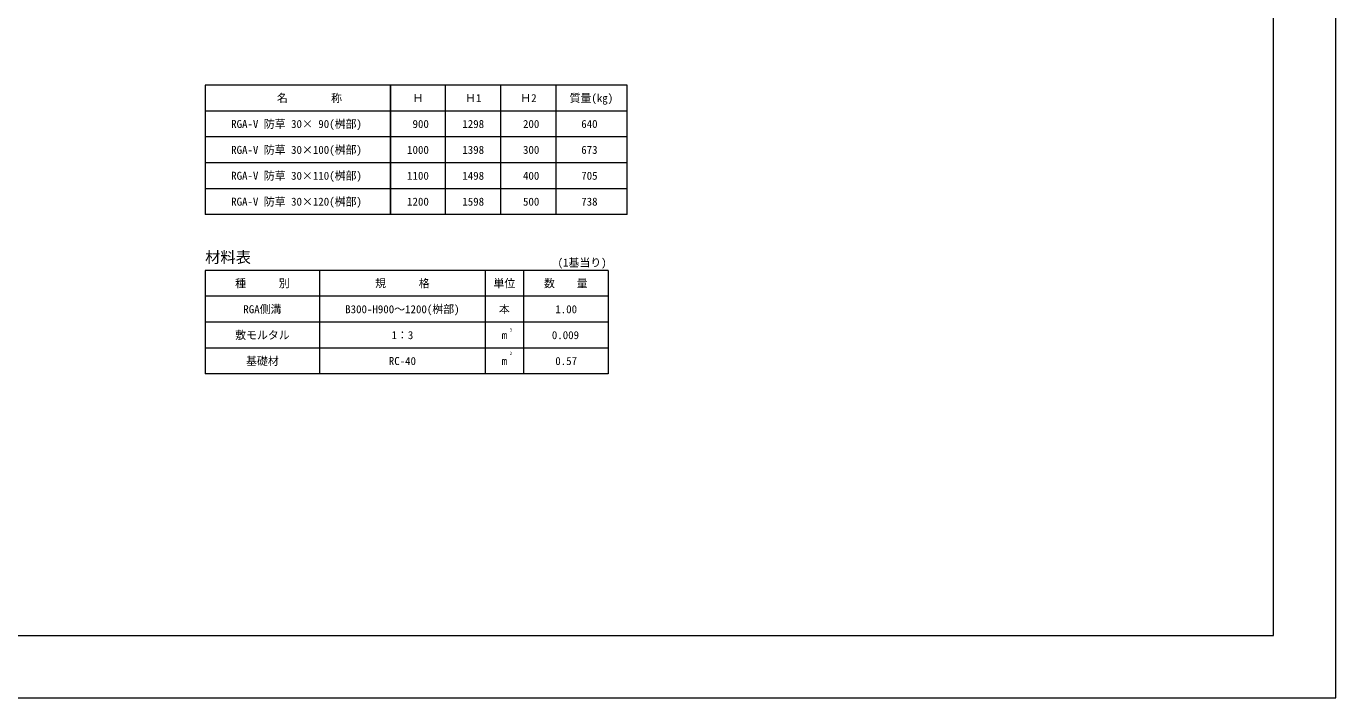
# Model space of a CAD drawing. Units: millimetres at full size, sheet at 1:20; details may follow other scales. Extents: x 0 to 8400, y 0 to 5940.
# Drawn here: x 4200 to 8400, y 0 to 2154 of the extents above; entities that cross this region are included whole.
import ezdxf
from ezdxf.enums import TextEntityAlignment as Align

# ---------------------------------------------------------------- set-up
doc = ezdxf.new("R2010")
doc.units = ezdxf.units.MM
doc.header["$LTSCALE"] = 20
doc.layers.add('TEXT(細線）', color=1, linetype='Continuous', lineweight=13)
doc.layers.add('構造物-寸法', color=7, linetype='Continuous', lineweight=9)
doc.styles.add('ＭＳ ゴシック', font='')
doc.styles.get('ＭＳ ゴシック').set_extended_font_data('MS Gothic')

msp = doc.modelspace()

# ---------------------------------------------------------------- linework, layer by layer
at = {"layer": 'TEXT(細線）'}
for p, q in [((4773.99, 1964.6), (4773.99, 1549.45)), ((5899.29, 1964.6), (4773.99, 1964.6)), ((5367.89, 1549.45), (5367.89, 1964.6)), ((5367.89, 1964.6), (5367.89, 1549.45)), ((5545.02, 1549.45), (5545.02, 1964.6)), ((5722.15, 1549.45), (5722.15, 1964.6)), ((5899.29, 1549.45), (5899.29, 1964.6)), ((6127.29, 1964.6), (5899.29, 1964.6)), ((6127.29, 1549.45), (6127.29, 1964.6)), ((5899.29, 1881.57), (4773.99, 1881.57)), ((6127.29, 1881.57), (5899.29, 1881.57)), ((5899.29, 1798.54), (4773.99, 1798.54)), ((6127.29, 1798.54), (5899.29, 1798.54)), ((5899.29, 1715.51), (4773.99, 1715.51)), ((6127.29, 1715.51), (5899.29, 1715.51)), ((5899.29, 1632.48), (4773.99, 1632.48)), ((6127.29, 1632.48), (5899.29, 1632.48)), ((5899.29, 1549.45), (4773.99, 1549.45)), ((6127.29, 1549.45), (5899.29, 1549.45)), ((4773.99, 1370.52), (4773.99, 1038.4)), ((6066.06, 1370.52), (4773.99, 1370.52)), ((5141.12, 1370.52), (5141.12, 1038.4)), ((5671.88, 1370.52), (5671.88, 1038.4)), ((5795.12, 1370.52), (5795.12, 1038.4)), ((6066.06, 1370.52), (6066.06, 1038.4)), ((6066.06, 1287.49), (4773.99, 1287.49)), ((6066.06, 1204.46), (4773.99, 1204.46)), ((6066.06, 1121.43), (4773.99, 1121.43)), ((6066.06, 1038.4), (4773.99, 1038.4))]:
    msp.add_line(p, q, dxfattribs=at)
at = {"layer": '構造物-寸法', "color": 2}
msp.add_lwpolyline([(0, 5940), (0, 0), (8400, 0), (8400, 5940)], close=True, dxfattribs=at)
at = {"layer": '構造物-寸法'}
msp.add_lwpolyline([(200, 5740), (200, 200), (8200, 200), (8200, 5740)], close=True, dxfattribs=at)

# ---------------------------------------------------------------- texts
at = {"layer": 'TEXT(細線）', "style": 'ＭＳ ゴシック'}
for s, height, p in [('名\u3000\u3000\u3000\u3000称', 25.48, (5108.37, 1923.08)), ('Ｈ', 25.66, (5456.46, 1923.08)), ('Ｈ1', 25.66, (5633.59, 1923.08)), ('Ｈ2', 25.66, (5810.72, 1923.08)), ('質量(kg)', 25.66, (6012.6, 1923.08)), ('RGA-V 防草 30× 90(桝部)', 25.66, (5066.98, 1840.05)), (' 900', 25.66, (5456.46, 1840.05)), ('1298', 25.66, (5633.59, 1840.05)), (' 200', 25.66, (5810.72, 1840.05)), ('640', 25.66, (6006.25, 1840.05)), ('RGA-V 防草 30×100(桝部)', 25.66, (5066.98, 1757.02)), ('1000', 25.66, (5456.46, 1757.02)), ('1398', 25.66, (5633.59, 1757.02)), (' 300', 25.66, (5810.72, 1757.02)), ('673', 25.66, (6006.25, 1757.02)), ('RGA-V 防草 30×110(桝部)', 25.66, (5066.98, 1673.99)), ('1100', 25.66, (5456.46, 1673.99)), ('1498', 25.66, (5633.59, 1673.99)), (' 400', 25.66, (5810.72, 1673.99)), ('705', 25.66, (6006.25, 1673.99)), ('RGA-V 防草 30×120(桝部)', 25.66, (5066.98, 1590.96)), ('1200', 25.66, (5456.46, 1590.96)), ('1598', 25.66, (5633.59, 1590.96)), (' 500', 25.66, (5810.72, 1590.96)), ('738', 25.66, (6006.25, 1590.96)), ('種\u3000\u3000\u3000別', 25.66, (4957.56, 1329.01)), ('規\u3000\u3000\u3000格', 25.66, (5406.5, 1329.01)), ('単位', 25.66, (5733.5, 1329.01)), ('数    量', 25.66, (5930.59, 1329.01)), ('RGA側溝', 25.66, (4957.56, 1245.98)), ('B300-H900～1200(桝部)', 25.66, (5406.5, 1245.98)), ('本', 25.66, (5733.5, 1245.98)), ('1.00 ', 25.66, (5940.5, 1245.98)), ('敷モルタル', 25.66, (4957.56, 1162.95)), ('3', 10.26, (5754.4, 1180.09)), ('1：3', 25.66, (5406.5, 1162.95)), ('m', 25.66, (5733.5, 1162.95)), ('0.009', 25.66, (5929.43, 1162.95)), ('基礎材', 25.66, (4957.56, 1079.91)), ('RC-40', 25.66, (5406.5, 1079.91)), ('2', 10.26, (5754.4, 1104.76)), ('0.57 ', 25.66, (5940.5, 1079.91)), ('m', 25.66, (5733.5, 1079.91))]:
    msp.add_text(s, height=height, dxfattribs=at).set_placement(p, align=Align.MIDDLE_CENTER)
msp.add_text('材料表', height=35.92, dxfattribs=at).set_placement((4773.99, 1383.98), align=Align.BOTTOM_LEFT)
msp.add_text('(1基当り)', height=25.66, dxfattribs=at).set_placement((6061.63, 1375.06), align=Align.BOTTOM_RIGHT)

doc.saveas('drawing.dxf')
